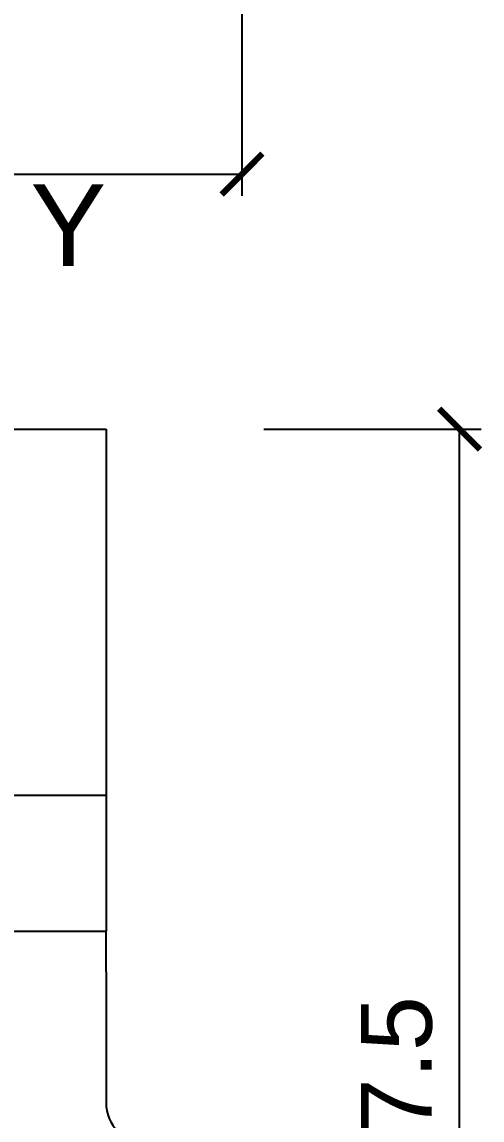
# Model space of a CAD drawing. Header units: millimetres. Extents: x 40 to 1360, y 134 to 546.
# Drawn here: x 338.3 to 372.2, y 182 to 262.7 of the extents above; entities that cross this region are included whole.
import ezdxf
from ezdxf.enums import TextEntityAlignment as Align

# ---------------------------------------------------------------- set-up
doc = ezdxf.new("R2010")
doc.units = ezdxf.units.MM
doc.linetypes.add('WP_HIDDEN', pattern=[2.3, 1.5, -0.8])
for name, color, linetype, lineweight in [('ANNOTATIONS', 7, 'CONTINUOUS', 18), ('DIMENSIONS', 7, 'CONTINUOUS', 18), ('HIDDEN', 7, 'WP_HIDDEN', 13), ('VISIBLE', 7, 'CONTINUOUS', 25)]:
    doc.layers.add(name, color=color, linetype=linetype, lineweight=lineweight)
doc.styles.add('CJK', font='Arial Unicode.ttf')
doc.styles.add('OpenSansCondensed-Light', font='OpenSansCondensed-Light.ttf')
doc.dimstyles.new('EZDXF', dxfattribs={"dimtxt": 0.25, "dimasz": 0.175, "dimexe": 0.375, "dimexo": 0.125, "dimgap": 0.1, "dimtad": 1, "dimlfac": 100, "dimzin": 12, "dimdsep": 46, "dimtxsty": 'OpenSansCondensed-Light', "dimblk": 'ARCHTICK', "dimcen": 2.5, "dimazin": 3, "dimtfac": 0.5, "dimtmove": 2, "dimatfit": 3})

# ---------------------------------------------------------------- blocks, each defined once
blk = doc.blocks.new('_ARCHTICK')
at = {"color": 0, "linetype": 'BYBLOCK', "const_width": 0.15}
blk.add_lwpolyline([(-0.5, -0.5), (0.5, 0.5)], dxfattribs=at)

msp = doc.modelspace()

# ---------------------------------------------------------------- linework, layer by layer
at = {"layer": 'HIDDEN', "ltscale": 2}
msp.add_line((344.5, 183.25), (344.5, 232.75), dxfattribs=at)
at = {"layer": 'VISIBLE'}
for p, q in [((299.5, 232.75), (344.5, 232.75)), ((344.5, 232.75), (344.5, 205.85)), ((299.5, 205.85), (344.5, 205.85)), ((344.5, 205.85), (344.5, 195.85)), ((299.5, 195.85), (344.5, 195.85)), ((344.5, 192.85), (344.5, 183.25))]:
    msp.add_line(p, q, dxfattribs=at)
msp.add_lwpolyline([(344.5, 192.85), (344.5, 193.18589), (344.5, 193.51756), (344.5, 193.84084), (344.5, 194.15165), (344.5, 194.4461), (344.5, 194.72047), (344.5, 194.97132), (344.5, 195.19549), (344.5, 195.39017), (344.5, 195.55291), (344.5, 195.68165), (344.5, 195.77478), (344.5, 195.83114), (344.5, 195.85)], dxfattribs=at)
msp.add_arc((347.5, 183.25), 3, 180, 270, dxfattribs=at)

# ---------------------------------------------------------------- texts
at = {"layer": 'ANNOTATIONS', "style": 'CJK'}
msp.add_text('俯视图 X / Y', height=6, dxfattribs=at).set_placement((322, 244.75), align=Align.CENTER)

# ---------------------------------------------------------------- dimensions: what is measured, and where the dimension line sits
at = {"layer": 'DIMENSIONS'}
msp.add_linear_dim(base=(289.5, 251.5), p1=(289.5, 267.5), p2=(354.5, 267.5), dimstyle='EZDXF', override={"dimtxt": 5.2, "dimasz": 3, "dimexe": 1.6, "dimexo": 1.6, "dimgap": 2, "dimdec": 4, "dimlfac": 1, "dimzin": 8, "dimtxsty": 'CJK', "dimclrd": 7, "dimclre": 7, "dimclrt": 7}, dxfattribs=at).render()
msp.add_linear_dim(base=(370.5, 135.25), p1=(354.5, 135.25), p2=(354.5, 232.75), angle=90, dimstyle='EZDXF', override={"dimtxt": 5.2, "dimasz": 3, "dimexe": 1.6, "dimexo": 1.6, "dimgap": 2, "dimdec": 4, "dimlfac": 1, "dimzin": 8, "dimtxsty": 'CJK', "dimclrd": 7, "dimclre": 7, "dimclrt": 7}, dxfattribs=at).render()

doc.saveas('drawing.dxf')
